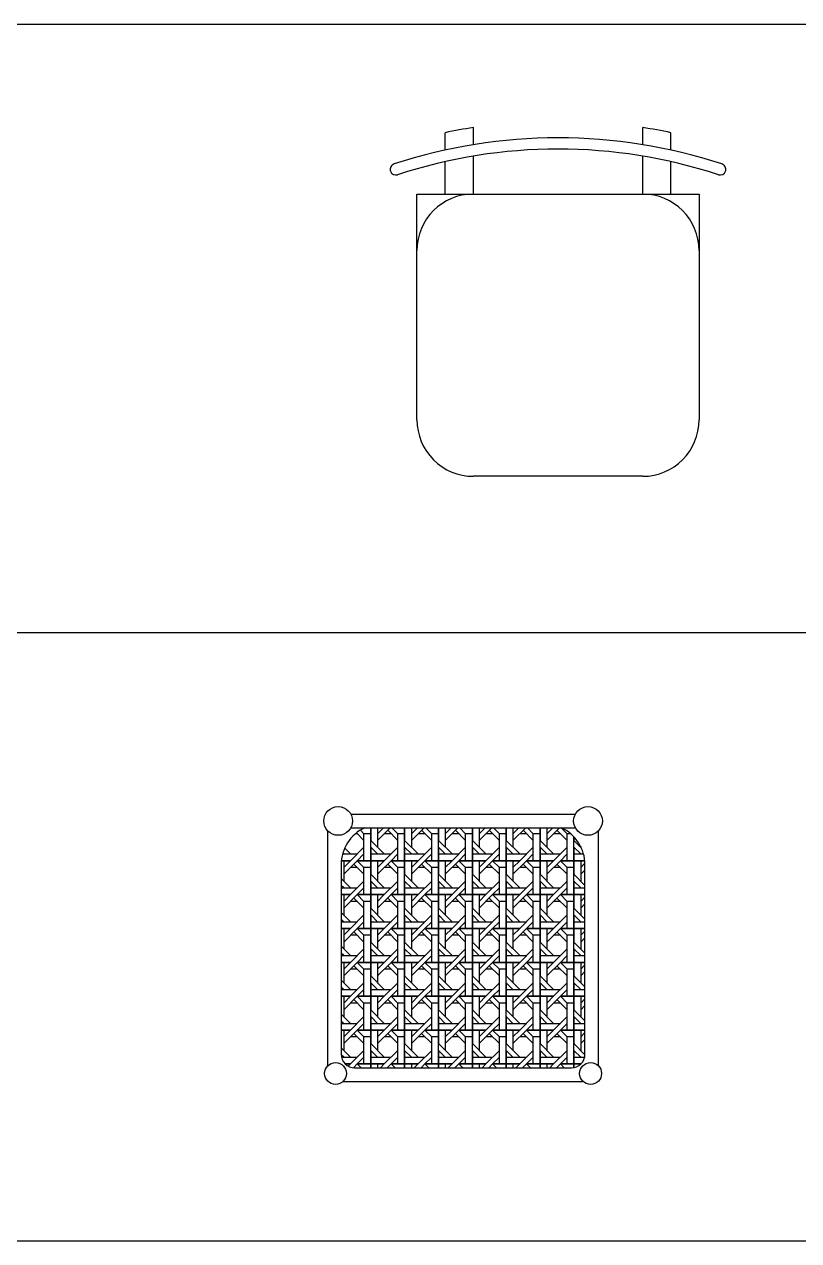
# Model space of a CAD drawing. Header units: millimetres. Extents: x 36213 to 52357, y 13387 to 22894.
# Drawn here: x 42370 to 43742, y 15935 to 18089 of the extents above; entities that cross this region are included whole.
import ezdxf

# ---------------------------------------------------------------- set-up
doc = ezdxf.new("R2010")
doc.units = ezdxf.units.MM
doc.layers.add('www.cad-blocks.net', color=7, linetype='Continuous')

# ---------------------------------------------------------------- blocks, each defined once
blk = doc.blocks.new('A$C3A257523')
for p, q in [((77.4, 593.5), (77.4, 593.5)), ((117.9, 546.8), (517.9, 546.8)), ((117.9, 46.8), (117.9, 546.8)), ((39.9, 496.8), (9.3, 496.8)), ((117.9, 496.8), (60.4, 496.8)), ((30.4, 446.8), (0, 446.8)), ((117.9, 446.8), (50.7, 446.8)), ((617.9, 446.8), (617.9, 146.8)), ((30.4, 146.8), (0, 146.8)), ((117.9, 146.8), (50.7, 146.8)), ((39.9, 96.8), (9.3, 96.8)), ((117.9, 96.8), (60.4, 96.8)), ((517.9, 46.8), (117.9, 46.8)), ((77.4, 0), (77.4, 0))]:
    blk.add_line(p, q)
for centre, radius, start, end in [((949.9, 296.8), 931.7, 161.8381, 198.1619), ((74.1, 584.1), 10, 71.2164, 161.8381), ((74.1, 584.1), 10, 341.8381, 71.2164), ((949.9, 296.8), 911.7, 161.8381, 198.1619), ((217.9, 446.8), 100, 90, 180), ((517.9, 446.8), 100, 0, 90), ((949.9, 296.8), 961.7, 167.9968, 171.0267), ((949.9, 296.8), 961.7, 188.9733, 192.0032), ((217.9, 146.8), 100, 180, 270), ((517.9, 146.8), 100, 270, 0), ((74.1, 9.5), 10, 198.1619, 288.7836), ((74.1, 9.5), 10, 288.7836, 18.1619)]:
    blk.add_arc(centre, radius, start, end)
blk = doc.blocks.new('*X63')
at = {"color": 0}
for p, q in [((130.84, 119.35), (130.59, 119.35)), ((130.73, 119.47), (131.84, 118.35)), ((131.31, 119.88), (131.84, 119.35)), ((131.84, 115.35), (131.84, 119.35)), ((132.84, 119.35), (131.84, 119.35)), ((132.84, 115.35), (132.84, 120.23)), ((132.84, 120.23), (132.84, 118.35)), ((133.84, 120.23), (133.84, 117.35)), ((133.84, 119.35), (134.72, 120.23)), ((133.84, 118.35), (135.72, 120.23)), ((135.84, 119.35), (134.84, 119.35)), ((135.34, 119.85), (136.84, 118.35)), ((135.97, 120.23), (136.84, 119.35)), ((136.84, 115.35), (136.84, 119.35)), ((137.84, 119.35), (136.84, 119.35)), ((137.84, 115.35), (137.84, 120.23)), ((137.84, 120.23), (137.84, 118.35)), ((138.84, 120.23), (138.84, 117.35)), ((138.84, 119.35), (139.72, 120.23)), ((138.84, 118.35), (140.72, 120.23)), ((140.84, 119.35), (139.84, 119.35)), ((140.34, 119.85), (141.84, 118.35)), ((140.97, 120.23), (141.84, 119.35)), ((141.84, 115.35), (141.84, 119.35)), ((142.84, 119.35), (141.84, 119.35)), ((142.84, 115.35), (142.84, 120.23)), ((142.84, 120.23), (142.84, 118.35)), ((143.84, 120.23), (143.84, 117.35)), ((143.84, 119.35), (144.72, 120.23)), ((143.84, 118.35), (145.72, 120.23)), ((145.84, 119.35), (144.84, 119.35)), ((145.34, 119.85), (146.84, 118.35)), ((145.97, 120.23), (146.84, 119.35)), ((146.84, 115.35), (146.84, 119.35)), ((147.84, 119.35), (146.84, 119.35)), ((147.84, 115.35), (147.84, 120.23)), ((147.84, 120.23), (147.84, 118.35)), ((148.84, 120.23), (148.84, 117.35)), ((148.84, 119.35), (149.72, 120.23)), ((148.84, 118.35), (150.72, 120.23)), ((150.84, 119.35), (149.84, 119.35)), ((150.34, 119.85), (151.84, 118.35)), ((150.97, 120.23), (151.84, 119.35)), ((151.84, 115.35), (151.84, 119.35)), ((152.84, 119.35), (151.84, 119.35)), ((152.84, 115.35), (152.84, 120.23)), ((152.84, 120.23), (152.84, 118.35)), ((153.84, 120.23), (153.84, 117.35)), ((153.84, 119.35), (154.72, 120.23)), ((153.84, 118.35), (155.72, 120.23)), ((155.84, 119.35), (154.84, 119.35)), ((155.34, 119.85), (156.84, 118.35)), ((155.97, 120.23), (156.84, 119.35)), ((156.84, 115.35), (156.84, 119.35)), ((157.84, 119.35), (156.84, 119.35)), ((157.84, 115.35), (157.84, 120.23)), ((157.84, 120.23), (157.84, 118.35)), ((158.84, 120.23), (158.84, 117.35)), ((158.84, 119.35), (159.72, 120.23)), ((158.84, 118.35), (160.72, 120.23)), ((160.84, 119.35), (159.84, 119.35)), ((160.34, 119.85), (161.84, 118.35)), ((160.97, 120.23), (161.84, 119.35)), ((161.84, 115.35), (161.84, 119.35)), ((162.35, 119.35), (161.84, 119.35)), ((162.84, 115.35), (162.84, 118.89)), ((162.84, 118.89), (162.84, 118.35)), ((129.84, 116.35), (128.99, 117.21)), ((131.84, 117.35), (129.84, 115.35)), ((134.84, 116.35), (132.84, 118.35)), ((132.84, 117.35), (132.84, 115.35)), ((133.84, 116.35), (132.84, 117.35)), ((136.84, 117.35), (134.84, 115.35)), ((139.84, 116.35), (137.84, 118.35)), ((137.84, 117.35), (137.84, 115.35)), ((138.84, 116.35), (137.84, 117.35)), ((141.84, 117.35), (139.84, 115.35)), ((144.84, 116.35), (142.84, 118.35)), ((142.84, 117.35), (142.84, 115.35)), ((143.84, 116.35), (142.84, 117.35)), ((146.84, 117.35), (144.84, 115.35)), ((149.84, 116.35), (147.84, 118.35)), ((147.84, 117.35), (147.84, 115.35)), ((148.84, 116.35), (147.84, 117.35)), ((151.84, 117.35), (149.84, 115.35)), ((154.84, 116.35), (152.84, 118.35)), ((152.84, 117.35), (152.84, 115.35)), ((153.84, 116.35), (152.84, 117.35)), ((156.84, 117.35), (154.84, 115.35)), ((159.84, 116.35), (157.84, 118.35)), ((157.84, 117.35), (157.84, 115.35)), ((158.84, 116.35), (157.84, 117.35)), ((161.84, 117.35), (159.84, 115.35)), ((163.93, 117.26), (162.84, 118.35)), ((162.84, 117.35), (162.84, 115.35)), ((163.84, 116.35), (162.84, 117.35)), ((163.84, 117.45), (163.84, 117.35)), ((128.5, 115.35), (129.84, 115.35)), ((129.84, 115.35), (128.5, 115.35)), ((128.68, 116.35), (130.84, 116.35)), ((128.84, 116.35), (128.72, 116.48)), ((128.84, 115.35), (128.84, 112.35)), ((128.84, 114.35), (129.84, 115.35)), ((128.84, 113.35), (130.84, 115.35)), ((131.84, 116.35), (130.84, 115.35)), ((130.84, 115.35), (132.84, 115.35)), ((132.84, 115.35), (130.84, 115.35)), ((130.84, 115.35), (131.84, 114.35)), ((132.84, 116.35), (135.84, 116.35)), ((132.84, 110.35), (132.84, 115.35)), ((132.84, 115.35), (132.84, 115.35)), ((132.84, 115.35), (134.84, 115.35)), ((132.84, 115.35), (132.84, 113.35)), ((134.84, 115.35), (132.84, 115.35)), ((133.84, 115.35), (133.84, 112.35)), ((133.84, 114.35), (134.84, 115.35)), ((133.84, 113.35), (135.84, 115.35)), ((136.84, 116.35), (135.84, 115.35)), ((135.84, 115.35), (137.84, 115.35)), ((137.84, 115.35), (135.84, 115.35)), ((135.84, 115.35), (136.84, 114.35)), ((137.84, 116.35), (140.84, 116.35)), ((137.84, 110.35), (137.84, 115.35)), ((137.84, 115.35), (137.84, 115.35)), ((137.84, 115.35), (139.84, 115.35)), ((137.84, 115.35), (137.84, 113.35)), ((139.84, 115.35), (137.84, 115.35)), ((138.84, 115.35), (138.84, 112.35)), ((138.84, 114.35), (139.84, 115.35)), ((138.84, 113.35), (140.84, 115.35)), ((141.84, 116.35), (140.84, 115.35)), ((140.84, 115.35), (142.84, 115.35)), ((142.84, 115.35), (140.84, 115.35)), ((140.84, 115.35), (141.84, 114.35)), ((142.84, 116.35), (145.84, 116.35)), ((142.84, 110.35), (142.84, 115.35)), ((142.84, 115.35), (142.84, 115.35)), ((142.84, 115.35), (144.84, 115.35)), ((142.84, 115.35), (142.84, 113.35)), ((144.84, 115.35), (142.84, 115.35)), ((143.84, 115.35), (143.84, 112.35)), ((143.84, 114.35), (144.84, 115.35)), ((143.84, 113.35), (145.84, 115.35)), ((146.84, 116.35), (145.84, 115.35)), ((145.84, 115.35), (147.84, 115.35)), ((147.84, 115.35), (145.84, 115.35)), ((145.84, 115.35), (146.84, 114.35)), ((147.84, 116.35), (150.84, 116.35)), ((147.84, 110.35), (147.84, 115.35)), ((147.84, 115.35), (147.84, 115.35)), ((147.84, 115.35), (149.84, 115.35)), ((147.84, 115.35), (147.84, 113.35)), ((149.84, 115.35), (147.84, 115.35)), ((148.84, 115.35), (148.84, 112.35)), ((148.84, 114.35), (149.84, 115.35)), ((148.84, 113.35), (150.84, 115.35)), ((151.84, 116.35), (150.84, 115.35)), ((150.84, 115.35), (152.84, 115.35)), ((152.84, 115.35), (150.84, 115.35)), ((150.84, 115.35), (151.84, 114.35)), ((152.84, 116.35), (155.84, 116.35)), ((152.84, 110.35), (152.84, 115.35)), ((152.84, 115.35), (152.84, 115.35)), ((152.84, 115.35), (154.84, 115.35)), ((152.84, 115.35), (152.84, 113.35)), ((154.84, 115.35), (152.84, 115.35)), ((153.84, 115.35), (153.84, 112.35)), ((153.84, 114.35), (154.84, 115.35)), ((153.84, 113.35), (155.84, 115.35)), ((156.84, 116.35), (155.84, 115.35)), ((155.84, 115.35), (157.84, 115.35)), ((157.84, 115.35), (155.84, 115.35)), ((155.84, 115.35), (156.84, 114.35)), ((157.84, 116.35), (160.84, 116.35)), ((157.84, 110.35), (157.84, 115.35)), ((157.84, 115.35), (157.84, 115.35)), ((157.84, 115.35), (159.84, 115.35)), ((157.84, 115.35), (157.84, 113.35)), ((159.84, 115.35), (157.84, 115.35)), ((158.84, 115.35), (158.84, 112.35)), ((158.84, 114.35), (159.84, 115.35)), ((158.84, 113.35), (160.84, 115.35)), ((161.84, 116.35), (160.84, 115.35)), ((160.84, 115.35), (162.84, 115.35)), ((162.84, 115.35), (160.84, 115.35)), ((160.84, 115.35), (161.84, 114.35)), ((162.84, 116.35), (164.26, 116.35)), ((162.84, 110.35), (162.84, 115.35)), ((162.84, 115.35), (162.84, 115.35)), ((162.84, 115.35), (164.44, 115.35)), ((162.84, 115.35), (162.84, 113.35)), ((164.44, 115.35), (162.84, 115.35)), ((163.84, 115.35), (163.84, 112.35)), ((163.84, 114.35), (164.47, 114.98)), ((130.84, 114.35), (129.84, 114.35)), ((130.34, 114.85), (131.84, 113.35)), ((131.84, 110.35), (131.84, 114.35)), ((132.84, 114.35), (131.84, 114.35)), ((134.84, 111.35), (132.84, 113.35)), ((135.84, 114.35), (134.84, 114.35)), ((135.34, 114.85), (136.84, 113.35)), ((136.84, 110.35), (136.84, 114.35)), ((137.84, 114.35), (136.84, 114.35)), ((139.84, 111.35), (137.84, 113.35)), ((140.84, 114.35), (139.84, 114.35)), ((140.34, 114.85), (141.84, 113.35)), ((141.84, 110.35), (141.84, 114.35)), ((142.84, 114.35), (141.84, 114.35)), ((144.84, 111.35), (142.84, 113.35)), ((145.84, 114.35), (144.84, 114.35)), ((145.34, 114.85), (146.84, 113.35)), ((146.84, 110.35), (146.84, 114.35)), ((147.84, 114.35), (146.84, 114.35)), ((149.84, 111.35), (147.84, 113.35)), ((150.84, 114.35), (149.84, 114.35)), ((150.34, 114.85), (151.84, 113.35)), ((151.84, 110.35), (151.84, 114.35)), ((152.84, 114.35), (151.84, 114.35)), ((154.84, 111.35), (152.84, 113.35)), ((155.84, 114.35), (154.84, 114.35)), ((155.34, 114.85), (156.84, 113.35)), ((156.84, 110.35), (156.84, 114.35)), ((157.84, 114.35), (156.84, 114.35)), ((159.84, 111.35), (157.84, 113.35)), ((160.84, 114.35), (159.84, 114.35)), ((160.34, 114.85), (161.84, 113.35)), ((161.84, 110.35), (161.84, 114.35)), ((162.84, 114.35), (161.84, 114.35)), ((164.47, 111.72), (162.84, 113.35)), ((163.84, 113.35), (164.47, 113.98)), ((129.84, 111.35), (128.47, 112.72)), ((128.84, 111.35), (128.47, 111.72)), ((128.47, 111.35), (130.84, 111.35)), ((131.84, 112.35), (129.84, 110.35)), ((131.84, 111.35), (130.84, 110.35)), ((132.84, 112.35), (132.84, 110.35)), ((133.84, 111.35), (132.84, 112.35)), ((132.84, 111.35), (135.84, 111.35)), ((136.84, 112.35), (134.84, 110.35)), ((136.84, 111.35), (135.84, 110.35)), ((137.84, 112.35), (137.84, 110.35)), ((138.84, 111.35), (137.84, 112.35)), ((137.84, 111.35), (140.84, 111.35)), ((141.84, 112.35), (139.84, 110.35)), ((141.84, 111.35), (140.84, 110.35)), ((142.84, 112.35), (142.84, 110.35)), ((143.84, 111.35), (142.84, 112.35)), ((142.84, 111.35), (145.84, 111.35)), ((146.84, 112.35), (144.84, 110.35)), ((146.84, 111.35), (145.84, 110.35)), ((147.84, 112.35), (147.84, 110.35)), ((148.84, 111.35), (147.84, 112.35)), ((147.84, 111.35), (150.84, 111.35)), ((151.84, 112.35), (149.84, 110.35)), ((151.84, 111.35), (150.84, 110.35)), ((152.84, 112.35), (152.84, 110.35)), ((153.84, 111.35), (152.84, 112.35)), ((152.84, 111.35), (155.84, 111.35)), ((156.84, 112.35), (154.84, 110.35)), ((156.84, 111.35), (155.84, 110.35)), ((157.84, 112.35), (157.84, 110.35)), ((158.84, 111.35), (157.84, 112.35)), ((157.84, 111.35), (160.84, 111.35)), ((161.84, 112.35), (159.84, 110.35)), ((161.84, 111.35), (160.84, 110.35)), ((162.84, 112.35), (162.84, 110.35)), ((163.84, 111.35), (162.84, 112.35)), ((162.84, 111.35), (164.47, 111.35)), ((128.47, 110.35), (129.84, 110.35)), ((129.84, 110.35), (128.47, 110.35)), ((128.84, 110.35), (128.84, 107.35)), ((128.84, 109.35), (129.84, 110.35)), ((128.84, 108.35), (130.84, 110.35)), ((130.34, 109.85), (131.84, 108.35)), ((130.84, 110.35), (132.84, 110.35)), ((132.84, 110.35), (130.84, 110.35)), ((130.84, 110.35), (131.84, 109.35)), ((132.84, 105.35), (132.84, 110.35)), ((132.84, 110.35), (132.84, 110.35)), ((132.84, 110.35), (134.84, 110.35)), ((132.84, 110.35), (132.84, 108.35)), ((134.84, 110.35), (132.84, 110.35)), ((133.84, 110.35), (133.84, 107.35)), ((133.84, 109.35), (134.84, 110.35)), ((133.84, 108.35), (135.84, 110.35)), ((135.34, 109.85), (136.84, 108.35)), ((135.84, 110.35), (137.84, 110.35)), ((137.84, 110.35), (135.84, 110.35)), ((135.84, 110.35), (136.84, 109.35)), ((137.84, 105.35), (137.84, 110.35)), ((137.84, 110.35), (137.84, 110.35)), ((137.84, 110.35), (139.84, 110.35)), ((137.84, 110.35), (137.84, 108.35)), ((139.84, 110.35), (137.84, 110.35)), ((138.84, 110.35), (138.84, 107.35)), ((138.84, 109.35), (139.84, 110.35)), ((138.84, 108.35), (140.84, 110.35)), ((140.34, 109.85), (141.84, 108.35)), ((140.84, 110.35), (142.84, 110.35)), ((142.84, 110.35), (140.84, 110.35)), ((140.84, 110.35), (141.84, 109.35)), ((142.84, 105.35), (142.84, 110.35)), ((142.84, 110.35), (142.84, 110.35)), ((142.84, 110.35), (144.84, 110.35)), ((142.84, 110.35), (142.84, 108.35)), ((144.84, 110.35), (142.84, 110.35)), ((143.84, 110.35), (143.84, 107.35)), ((143.84, 109.35), (144.84, 110.35)), ((143.84, 108.35), (145.84, 110.35)), ((145.34, 109.85), (146.84, 108.35)), ((145.84, 110.35), (147.84, 110.35)), ((147.84, 110.35), (145.84, 110.35)), ((145.84, 110.35), (146.84, 109.35)), ((147.84, 105.35), (147.84, 110.35)), ((147.84, 110.35), (147.84, 110.35)), ((147.84, 110.35), (149.84, 110.35)), ((147.84, 110.35), (147.84, 108.35)), ((149.84, 110.35), (147.84, 110.35)), ((148.84, 110.35), (148.84, 107.35)), ((148.84, 109.35), (149.84, 110.35)), ((148.84, 108.35), (150.84, 110.35)), ((150.34, 109.85), (151.84, 108.35)), ((150.84, 110.35), (152.84, 110.35)), ((152.84, 110.35), (150.84, 110.35)), ((150.84, 110.35), (151.84, 109.35)), ((152.84, 105.35), (152.84, 110.35)), ((152.84, 110.35), (152.84, 110.35)), ((152.84, 110.35), (154.84, 110.35)), ((152.84, 110.35), (152.84, 108.35)), ((154.84, 110.35), (152.84, 110.35)), ((153.84, 110.35), (153.84, 107.35)), ((153.84, 109.35), (154.84, 110.35)), ((153.84, 108.35), (155.84, 110.35)), ((155.34, 109.85), (156.84, 108.35)), ((155.84, 110.35), (157.84, 110.35)), ((157.84, 110.35), (155.84, 110.35)), ((155.84, 110.35), (156.84, 109.35)), ((157.84, 105.35), (157.84, 110.35)), ((157.84, 110.35), (157.84, 110.35)), ((157.84, 110.35), (159.84, 110.35)), ((157.84, 110.35), (157.84, 108.35)), ((159.84, 110.35), (157.84, 110.35)), ((158.84, 110.35), (158.84, 107.35)), ((158.84, 109.35), (159.84, 110.35)), ((158.84, 108.35), (160.84, 110.35)), ((160.34, 109.85), (161.84, 108.35)), ((160.84, 110.35), (162.84, 110.35)), ((162.84, 110.35), (160.84, 110.35)), ((160.84, 110.35), (161.84, 109.35)), ((162.84, 105.35), (162.84, 110.35)), ((162.84, 110.35), (162.84, 110.35)), ((162.84, 110.35), (164.47, 110.35)), ((162.84, 110.35), (162.84, 108.35)), ((164.47, 110.35), (162.84, 110.35)), ((163.84, 110.35), (163.84, 107.35)), ((163.84, 109.35), (164.47, 109.98)), ((130.84, 109.35), (129.84, 109.35)), ((131.84, 105.35), (131.84, 109.35)), ((132.84, 109.35), (131.84, 109.35)), ((134.84, 106.35), (132.84, 108.35)), ((135.84, 109.35), (134.84, 109.35)), ((136.84, 105.35), (136.84, 109.35)), ((137.84, 109.35), (136.84, 109.35)), ((139.84, 106.35), (137.84, 108.35)), ((140.84, 109.35), (139.84, 109.35)), ((141.84, 105.35), (141.84, 109.35)), ((142.84, 109.35), (141.84, 109.35)), ((144.84, 106.35), (142.84, 108.35)), ((145.84, 109.35), (144.84, 109.35)), ((146.84, 105.35), (146.84, 109.35)), ((147.84, 109.35), (146.84, 109.35)), ((149.84, 106.35), (147.84, 108.35)), ((150.84, 109.35), (149.84, 109.35)), ((151.84, 105.35), (151.84, 109.35)), ((152.84, 109.35), (151.84, 109.35)), ((154.84, 106.35), (152.84, 108.35)), ((155.84, 109.35), (154.84, 109.35)), ((156.84, 105.35), (156.84, 109.35)), ((157.84, 109.35), (156.84, 109.35)), ((159.84, 106.35), (157.84, 108.35)), ((160.84, 109.35), (159.84, 109.35)), ((161.84, 105.35), (161.84, 109.35)), ((162.84, 109.35), (161.84, 109.35)), ((164.47, 106.72), (162.84, 108.35)), ((163.84, 108.35), (164.47, 108.98)), ((129.84, 106.35), (128.47, 107.72)), ((128.84, 106.35), (128.47, 106.72)), ((128.47, 106.35), (130.84, 106.35)), ((131.84, 107.35), (129.84, 105.35)), ((131.84, 106.35), (130.84, 105.35)), ((132.84, 107.35), (132.84, 105.35)), ((133.84, 106.35), (132.84, 107.35)), ((132.84, 106.35), (135.84, 106.35)), ((136.84, 107.35), (134.84, 105.35)), ((136.84, 106.35), (135.84, 105.35)), ((137.84, 107.35), (137.84, 105.35)), ((138.84, 106.35), (137.84, 107.35)), ((137.84, 106.35), (140.84, 106.35)), ((141.84, 107.35), (139.84, 105.35)), ((141.84, 106.35), (140.84, 105.35)), ((142.84, 107.35), (142.84, 105.35)), ((143.84, 106.35), (142.84, 107.35)), ((142.84, 106.35), (145.84, 106.35)), ((146.84, 107.35), (144.84, 105.35)), ((146.84, 106.35), (145.84, 105.35)), ((147.84, 107.35), (147.84, 105.35)), ((148.84, 106.35), (147.84, 107.35)), ((147.84, 106.35), (150.84, 106.35)), ((151.84, 107.35), (149.84, 105.35)), ((151.84, 106.35), (150.84, 105.35)), ((152.84, 107.35), (152.84, 105.35)), ((153.84, 106.35), (152.84, 107.35)), ((152.84, 106.35), (155.84, 106.35)), ((156.84, 107.35), (154.84, 105.35)), ((156.84, 106.35), (155.84, 105.35)), ((157.84, 107.35), (157.84, 105.35)), ((158.84, 106.35), (157.84, 107.35)), ((157.84, 106.35), (160.84, 106.35)), ((161.84, 107.35), (159.84, 105.35)), ((161.84, 106.35), (160.84, 105.35)), ((162.84, 107.35), (162.84, 105.35)), ((163.84, 106.35), (162.84, 107.35)), ((162.84, 106.35), (164.47, 106.35)), ((128.47, 105.35), (129.84, 105.35)), ((129.84, 105.35), (128.47, 105.35)), ((128.84, 105.35), (128.84, 102.35)), ((128.84, 104.35), (129.84, 105.35)), ((128.84, 103.35), (130.84, 105.35)), ((130.84, 104.35), (129.84, 104.35)), ((130.34, 104.85), (131.84, 103.35)), ((130.84, 105.35), (132.84, 105.35)), ((132.84, 105.35), (130.84, 105.35)), ((130.84, 105.35), (131.84, 104.35)), ((131.84, 100.35), (131.84, 104.35)), ((132.84, 104.35), (131.84, 104.35)), ((132.84, 100.35), (132.84, 105.35)), ((132.84, 105.35), (132.84, 105.35)), ((132.84, 105.35), (134.84, 105.35)), ((132.84, 105.35), (132.84, 103.35)), ((134.84, 105.35), (132.84, 105.35)), ((133.84, 105.35), (133.84, 102.35)), ((133.84, 104.35), (134.84, 105.35)), ((133.84, 103.35), (135.84, 105.35)), ((135.84, 104.35), (134.84, 104.35)), ((135.34, 104.85), (136.84, 103.35)), ((135.84, 105.35), (137.84, 105.35)), ((137.84, 105.35), (135.84, 105.35)), ((135.84, 105.35), (136.84, 104.35)), ((136.84, 100.35), (136.84, 104.35)), ((137.84, 104.35), (136.84, 104.35)), ((137.84, 100.35), (137.84, 105.35)), ((137.84, 105.35), (137.84, 105.35)), ((137.84, 105.35), (139.84, 105.35)), ((137.84, 105.35), (137.84, 103.35)), ((139.84, 105.35), (137.84, 105.35)), ((138.84, 105.35), (138.84, 102.35)), ((138.84, 104.35), (139.84, 105.35)), ((138.84, 103.35), (140.84, 105.35)), ((140.84, 104.35), (139.84, 104.35)), ((140.34, 104.85), (141.84, 103.35)), ((140.84, 105.35), (142.84, 105.35)), ((142.84, 105.35), (140.84, 105.35)), ((140.84, 105.35), (141.84, 104.35)), ((141.84, 100.35), (141.84, 104.35)), ((142.84, 104.35), (141.84, 104.35)), ((142.84, 100.35), (142.84, 105.35)), ((142.84, 105.35), (142.84, 105.35)), ((142.84, 105.35), (144.84, 105.35)), ((142.84, 105.35), (142.84, 103.35)), ((144.84, 105.35), (142.84, 105.35)), ((143.84, 105.35), (143.84, 102.35)), ((143.84, 104.35), (144.84, 105.35)), ((143.84, 103.35), (145.84, 105.35)), ((145.84, 104.35), (144.84, 104.35)), ((145.34, 104.85), (146.84, 103.35)), ((145.84, 105.35), (147.84, 105.35)), ((147.84, 105.35), (145.84, 105.35)), ((145.84, 105.35), (146.84, 104.35)), ((146.84, 100.35), (146.84, 104.35)), ((147.84, 104.35), (146.84, 104.35)), ((147.84, 100.35), (147.84, 105.35)), ((147.84, 105.35), (147.84, 105.35)), ((147.84, 105.35), (149.84, 105.35)), ((147.84, 105.35), (147.84, 103.35)), ((149.84, 105.35), (147.84, 105.35)), ((148.84, 105.35), (148.84, 102.35)), ((148.84, 104.35), (149.84, 105.35)), ((148.84, 103.35), (150.84, 105.35)), ((150.84, 104.35), (149.84, 104.35)), ((150.34, 104.85), (151.84, 103.35)), ((150.84, 105.35), (152.84, 105.35)), ((152.84, 105.35), (150.84, 105.35)), ((150.84, 105.35), (151.84, 104.35)), ((151.84, 100.35), (151.84, 104.35)), ((152.84, 104.35), (151.84, 104.35)), ((152.84, 100.35), (152.84, 105.35)), ((152.84, 105.35), (152.84, 105.35)), ((152.84, 105.35), (154.84, 105.35)), ((152.84, 105.35), (152.84, 103.35)), ((154.84, 105.35), (152.84, 105.35)), ((153.84, 105.35), (153.84, 102.35)), ((153.84, 104.35), (154.84, 105.35)), ((153.84, 103.35), (155.84, 105.35)), ((155.84, 104.35), (154.84, 104.35)), ((155.34, 104.85), (156.84, 103.35)), ((155.84, 105.35), (157.84, 105.35)), ((157.84, 105.35), (155.84, 105.35)), ((155.84, 105.35), (156.84, 104.35)), ((156.84, 100.35), (156.84, 104.35)), ((157.84, 104.35), (156.84, 104.35)), ((157.84, 100.35), (157.84, 105.35)), ((157.84, 105.35), (157.84, 105.35)), ((157.84, 105.35), (159.84, 105.35)), ((157.84, 105.35), (157.84, 103.35)), ((159.84, 105.35), (157.84, 105.35)), ((158.84, 105.35), (158.84, 102.35)), ((158.84, 104.35), (159.84, 105.35)), ((158.84, 103.35), (160.84, 105.35)), ((160.84, 104.35), (159.84, 104.35)), ((160.34, 104.85), (161.84, 103.35)), ((160.84, 105.35), (162.84, 105.35)), ((162.84, 105.35), (160.84, 105.35)), ((160.84, 105.35), (161.84, 104.35)), ((161.84, 100.35), (161.84, 104.35)), ((162.84, 104.35), (161.84, 104.35)), ((162.84, 100.35), (162.84, 105.35)), ((162.84, 105.35), (162.84, 105.35)), ((162.84, 105.35), (164.47, 105.35)), ((162.84, 105.35), (162.84, 103.35)), ((164.47, 105.35), (162.84, 105.35)), ((163.84, 105.35), (163.84, 102.35)), ((163.84, 104.35), (164.47, 104.98)), ((129.84, 101.35), (128.47, 102.72)), ((131.84, 102.35), (129.84, 100.35)), ((134.84, 101.35), (132.84, 103.35)), ((136.84, 102.35), (134.84, 100.35)), ((139.84, 101.35), (137.84, 103.35)), ((141.84, 102.35), (139.84, 100.35)), ((144.84, 101.35), (142.84, 103.35)), ((146.84, 102.35), (144.84, 100.35)), ((149.84, 101.35), (147.84, 103.35)), ((151.84, 102.35), (149.84, 100.35)), ((154.84, 101.35), (152.84, 103.35)), ((156.84, 102.35), (154.84, 100.35)), ((159.84, 101.35), (157.84, 103.35)), ((161.84, 102.35), (159.84, 100.35)), ((164.47, 101.72), (162.84, 103.35)), ((163.84, 103.35), (164.47, 103.98)), ((128.84, 101.35), (128.47, 101.72)), ((128.47, 101.35), (130.84, 101.35)), ((131.84, 101.35), (130.84, 100.35)), ((132.84, 102.35), (132.84, 100.35)), ((133.84, 101.35), (132.84, 102.35)), ((132.84, 101.35), (135.84, 101.35)), ((136.84, 101.35), (135.84, 100.35)), ((137.84, 102.35), (137.84, 100.35)), ((138.84, 101.35), (137.84, 102.35)), ((137.84, 101.35), (140.84, 101.35)), ((141.84, 101.35), (140.84, 100.35)), ((142.84, 102.35), (142.84, 100.35)), ((143.84, 101.35), (142.84, 102.35)), ((142.84, 101.35), (145.84, 101.35)), ((146.84, 101.35), (145.84, 100.35)), ((147.84, 102.35), (147.84, 100.35)), ((148.84, 101.35), (147.84, 102.35)), ((147.84, 101.35), (150.84, 101.35)), ((151.84, 101.35), (150.84, 100.35)), ((152.84, 102.35), (152.84, 100.35)), ((153.84, 101.35), (152.84, 102.35)), ((152.84, 101.35), (155.84, 101.35)), ((156.84, 101.35), (155.84, 100.35)), ((157.84, 102.35), (157.84, 100.35)), ((158.84, 101.35), (157.84, 102.35)), ((157.84, 101.35), (160.84, 101.35)), ((161.84, 101.35), (160.84, 100.35)), ((162.84, 102.35), (162.84, 100.35)), ((163.84, 101.35), (162.84, 102.35)), ((162.84, 101.35), (164.47, 101.35)), ((128.47, 100.35), (129.84, 100.35)), ((129.84, 100.35), (128.47, 100.35)), ((128.84, 100.35), (128.84, 97.35)), ((128.84, 99.35), (129.84, 100.35)), ((128.84, 98.35), (130.84, 100.35)), ((130.84, 99.35), (129.84, 99.35)), ((130.34, 99.85), (131.84, 98.35)), ((130.84, 100.35), (132.84, 100.35)), ((132.84, 100.35), (130.84, 100.35)), ((130.84, 100.35), (131.84, 99.35)), ((131.84, 95.35), (131.84, 99.35)), ((132.84, 99.35), (131.84, 99.35)), ((132.84, 95.35), (132.84, 100.35)), ((132.84, 100.35), (132.84, 100.35)), ((132.84, 100.35), (134.84, 100.35)), ((132.84, 100.35), (132.84, 98.35)), ((134.84, 100.35), (132.84, 100.35)), ((133.84, 100.35), (133.84, 97.35)), ((133.84, 99.35), (134.84, 100.35)), ((133.84, 98.35), (135.84, 100.35)), ((135.84, 99.35), (134.84, 99.35)), ((135.34, 99.85), (136.84, 98.35)), ((135.84, 100.35), (137.84, 100.35)), ((137.84, 100.35), (135.84, 100.35)), ((135.84, 100.35), (136.84, 99.35)), ((136.84, 95.35), (136.84, 99.35)), ((137.84, 99.35), (136.84, 99.35)), ((137.84, 95.35), (137.84, 100.35)), ((137.84, 100.35), (137.84, 100.35)), ((137.84, 100.35), (139.84, 100.35)), ((137.84, 100.35), (137.84, 98.35)), ((139.84, 100.35), (137.84, 100.35)), ((138.84, 100.35), (138.84, 97.35)), ((138.84, 99.35), (139.84, 100.35)), ((138.84, 98.35), (140.84, 100.35)), ((140.84, 99.35), (139.84, 99.35)), ((140.34, 99.85), (141.84, 98.35)), ((140.84, 100.35), (142.84, 100.35)), ((142.84, 100.35), (140.84, 100.35)), ((140.84, 100.35), (141.84, 99.35)), ((141.84, 95.35), (141.84, 99.35)), ((142.84, 99.35), (141.84, 99.35)), ((142.84, 95.35), (142.84, 100.35)), ((142.84, 100.35), (142.84, 100.35)), ((142.84, 100.35), (144.84, 100.35)), ((142.84, 100.35), (142.84, 98.35)), ((144.84, 100.35), (142.84, 100.35)), ((143.84, 100.35), (143.84, 97.35)), ((143.84, 99.35), (144.84, 100.35)), ((143.84, 98.35), (145.84, 100.35)), ((145.84, 99.35), (144.84, 99.35)), ((145.34, 99.85), (146.84, 98.35)), ((145.84, 100.35), (147.84, 100.35)), ((147.84, 100.35), (145.84, 100.35)), ((145.84, 100.35), (146.84, 99.35)), ((146.84, 95.35), (146.84, 99.35)), ((147.84, 99.35), (146.84, 99.35)), ((147.84, 95.35), (147.84, 100.35)), ((147.84, 100.35), (147.84, 100.35)), ((147.84, 100.35), (149.84, 100.35)), ((147.84, 100.35), (147.84, 98.35)), ((149.84, 100.35), (147.84, 100.35)), ((148.84, 100.35), (148.84, 97.35)), ((148.84, 99.35), (149.84, 100.35)), ((148.84, 98.35), (150.84, 100.35)), ((150.84, 99.35), (149.84, 99.35)), ((150.34, 99.85), (151.84, 98.35)), ((150.84, 100.35), (152.84, 100.35)), ((152.84, 100.35), (150.84, 100.35)), ((150.84, 100.35), (151.84, 99.35)), ((151.84, 95.35), (151.84, 99.35)), ((152.84, 99.35), (151.84, 99.35)), ((152.84, 95.35), (152.84, 100.35)), ((152.84, 100.35), (152.84, 100.35)), ((152.84, 100.35), (154.84, 100.35)), ((152.84, 100.35), (152.84, 98.35)), ((154.84, 100.35), (152.84, 100.35)), ((153.84, 100.35), (153.84, 97.35)), ((153.84, 99.35), (154.84, 100.35)), ((153.84, 98.35), (155.84, 100.35)), ((155.84, 99.35), (154.84, 99.35)), ((155.34, 99.85), (156.84, 98.35)), ((155.84, 100.35), (157.84, 100.35)), ((157.84, 100.35), (155.84, 100.35)), ((155.84, 100.35), (156.84, 99.35)), ((156.84, 95.35), (156.84, 99.35)), ((157.84, 99.35), (156.84, 99.35)), ((157.84, 95.35), (157.84, 100.35)), ((157.84, 100.35), (157.84, 100.35)), ((157.84, 100.35), (159.84, 100.35)), ((157.84, 100.35), (157.84, 98.35)), ((159.84, 100.35), (157.84, 100.35)), ((158.84, 100.35), (158.84, 97.35)), ((158.84, 99.35), (159.84, 100.35)), ((158.84, 98.35), (160.84, 100.35)), ((160.84, 99.35), (159.84, 99.35)), ((160.34, 99.85), (161.84, 98.35)), ((160.84, 100.35), (162.84, 100.35)), ((162.84, 100.35), (160.84, 100.35)), ((160.84, 100.35), (161.84, 99.35)), ((161.84, 95.35), (161.84, 99.35)), ((162.84, 99.35), (161.84, 99.35)), ((162.84, 95.35), (162.84, 100.35)), ((162.84, 100.35), (162.84, 100.35)), ((162.84, 100.35), (164.47, 100.35)), ((162.84, 100.35), (162.84, 98.35)), ((164.47, 100.35), (162.84, 100.35)), ((163.84, 100.35), (163.84, 97.35)), ((163.84, 99.35), (164.47, 99.98)), ((163.84, 98.35), (164.47, 98.98)), ((129.84, 96.35), (128.47, 97.72)), ((131.84, 97.35), (129.84, 95.35)), ((134.84, 96.35), (132.84, 98.35)), ((132.84, 97.35), (132.84, 95.35)), ((133.84, 96.35), (132.84, 97.35)), ((136.84, 97.35), (134.84, 95.35)), ((139.84, 96.35), (137.84, 98.35)), ((137.84, 97.35), (137.84, 95.35)), ((138.84, 96.35), (137.84, 97.35)), ((141.84, 97.35), (139.84, 95.35)), ((144.84, 96.35), (142.84, 98.35)), ((142.84, 97.35), (142.84, 95.35)), ((143.84, 96.35), (142.84, 97.35)), ((146.84, 97.35), (144.84, 95.35)), ((149.84, 96.35), (147.84, 98.35)), ((147.84, 97.35), (147.84, 95.35)), ((148.84, 96.35), (147.84, 97.35)), ((151.84, 97.35), (149.84, 95.35)), ((154.84, 96.35), (152.84, 98.35)), ((152.84, 97.35), (152.84, 95.35)), ((153.84, 96.35), (152.84, 97.35)), ((156.84, 97.35), (154.84, 95.35)), ((159.84, 96.35), (157.84, 98.35)), ((157.84, 97.35), (157.84, 95.35)), ((158.84, 96.35), (157.84, 97.35)), ((161.84, 97.35), (159.84, 95.35)), ((164.47, 96.72), (162.84, 98.35)), ((162.84, 97.35), (162.84, 95.35)), ((163.84, 96.35), (162.84, 97.35)), ((128.84, 96.35), (128.47, 96.72)), ((128.47, 96.35), (130.84, 96.35)), ((128.47, 95.35), (129.84, 95.35)), ((129.84, 95.35), (128.47, 95.35)), ((128.84, 95.35), (128.84, 92.35)), ((128.84, 94.35), (129.84, 95.35)), ((128.84, 93.35), (130.84, 95.35)), ((131.84, 96.35), (130.84, 95.35)), ((130.84, 95.35), (132.84, 95.35)), ((132.84, 95.35), (130.84, 95.35)), ((130.84, 95.35), (131.84, 94.35)), ((132.84, 96.35), (135.84, 96.35)), ((132.84, 90.35), (132.84, 95.35)), ((132.84, 95.35), (132.84, 95.35)), ((132.84, 95.35), (134.84, 95.35)), ((132.84, 95.35), (132.84, 93.35)), ((134.84, 95.35), (132.84, 95.35)), ((133.84, 95.35), (133.84, 92.35)), ((133.84, 94.35), (134.84, 95.35)), ((133.84, 93.35), (135.84, 95.35)), ((136.84, 96.35), (135.84, 95.35)), ((135.84, 95.35), (137.84, 95.35)), ((137.84, 95.35), (135.84, 95.35)), ((135.84, 95.35), (136.84, 94.35)), ((137.84, 96.35), (140.84, 96.35)), ((137.84, 90.35), (137.84, 95.35)), ((137.84, 95.35), (137.84, 95.35)), ((137.84, 95.35), (139.84, 95.35)), ((137.84, 95.35), (137.84, 93.35)), ((139.84, 95.35), (137.84, 95.35)), ((138.84, 95.35), (138.84, 92.35)), ((138.84, 94.35), (139.84, 95.35)), ((138.84, 93.35), (140.84, 95.35)), ((141.84, 96.35), (140.84, 95.35)), ((140.84, 95.35), (142.84, 95.35)), ((142.84, 95.35), (140.84, 95.35)), ((140.84, 95.35), (141.84, 94.35)), ((142.84, 96.35), (145.84, 96.35)), ((142.84, 90.35), (142.84, 95.35)), ((142.84, 95.35), (142.84, 95.35)), ((142.84, 95.35), (144.84, 95.35)), ((142.84, 95.35), (142.84, 93.35)), ((144.84, 95.35), (142.84, 95.35)), ((143.84, 95.35), (143.84, 92.35)), ((143.84, 94.35), (144.84, 95.35)), ((143.84, 93.35), (145.84, 95.35)), ((146.84, 96.35), (145.84, 95.35)), ((145.84, 95.35), (147.84, 95.35)), ((147.84, 95.35), (145.84, 95.35)), ((145.84, 95.35), (146.84, 94.35)), ((147.84, 96.35), (150.84, 96.35)), ((147.84, 90.35), (147.84, 95.35)), ((147.84, 95.35), (147.84, 95.35)), ((147.84, 95.35), (149.84, 95.35)), ((147.84, 95.35), (147.84, 93.35)), ((149.84, 95.35), (147.84, 95.35)), ((148.84, 95.35), (148.84, 92.35)), ((148.84, 94.35), (149.84, 95.35)), ((148.84, 93.35), (150.84, 95.35)), ((151.84, 96.35), (150.84, 95.35)), ((150.84, 95.35), (152.84, 95.35)), ((152.84, 95.35), (150.84, 95.35)), ((150.84, 95.35), (151.84, 94.35)), ((152.84, 96.35), (155.84, 96.35)), ((152.84, 90.35), (152.84, 95.35)), ((152.84, 95.35), (152.84, 95.35)), ((152.84, 95.35), (154.84, 95.35)), ((152.84, 95.35), (152.84, 93.35)), ((154.84, 95.35), (152.84, 95.35)), ((153.84, 95.35), (153.84, 92.35)), ((153.84, 94.35), (154.84, 95.35)), ((153.84, 93.35), (155.84, 95.35)), ((156.84, 96.35), (155.84, 95.35)), ((155.84, 95.35), (157.84, 95.35)), ((157.84, 95.35), (155.84, 95.35)), ((155.84, 95.35), (156.84, 94.35)), ((157.84, 96.35), (160.84, 96.35)), ((157.84, 90.35), (157.84, 95.35)), ((157.84, 95.35), (157.84, 95.35)), ((157.84, 95.35), (159.84, 95.35)), ((157.84, 95.35), (157.84, 93.35)), ((159.84, 95.35), (157.84, 95.35)), ((158.84, 95.35), (158.84, 92.35)), ((158.84, 94.35), (159.84, 95.35)), ((158.84, 93.35), (160.84, 95.35)), ((161.84, 96.35), (160.84, 95.35)), ((160.84, 95.35), (162.84, 95.35)), ((162.84, 95.35), (160.84, 95.35)), ((160.84, 95.35), (161.84, 94.35)), ((162.84, 96.35), (164.47, 96.35)), ((162.84, 90.35), (162.84, 95.35)), ((162.84, 95.35), (162.84, 95.35)), ((162.84, 95.35), (164.47, 95.35)), ((162.84, 95.35), (162.84, 93.35)), ((164.47, 95.35), (162.84, 95.35)), ((163.84, 95.35), (163.84, 92.35)), ((130.84, 94.35), (129.84, 94.35)), ((130.34, 94.85), (131.84, 93.35)), ((131.84, 90.35), (131.84, 94.35)), ((132.84, 94.35), (131.84, 94.35)), ((135.84, 94.35), (134.84, 94.35)), ((135.34, 94.85), (136.84, 93.35)), ((136.84, 90.35), (136.84, 94.35)), ((137.84, 94.35), (136.84, 94.35)), ((140.84, 94.35), (139.84, 94.35)), ((140.34, 94.85), (141.84, 93.35)), ((141.84, 90.35), (141.84, 94.35)), ((142.84, 94.35), (141.84, 94.35)), ((145.84, 94.35), (144.84, 94.35)), ((145.34, 94.85), (146.84, 93.35)), ((146.84, 90.35), (146.84, 94.35)), ((147.84, 94.35), (146.84, 94.35)), ((150.84, 94.35), (149.84, 94.35)), ((150.34, 94.85), (151.84, 93.35)), ((151.84, 90.35), (151.84, 94.35)), ((152.84, 94.35), (151.84, 94.35)), ((155.84, 94.35), (154.84, 94.35)), ((155.34, 94.85), (156.84, 93.35)), ((156.84, 90.35), (156.84, 94.35)), ((157.84, 94.35), (156.84, 94.35)), ((160.84, 94.35), (159.84, 94.35)), ((160.34, 94.85), (161.84, 93.35)), ((161.84, 90.35), (161.84, 94.35)), ((162.84, 94.35), (161.84, 94.35)), ((163.84, 94.35), (164.47, 94.98)), ((163.84, 93.35), (164.47, 93.98)), ((129.84, 91.35), (128.47, 92.72)), ((128.84, 91.35), (128.47, 91.72)), ((131.84, 92.35), (129.84, 90.35)), ((134.84, 91.35), (132.84, 93.35)), ((132.84, 92.35), (132.84, 90.35)), ((133.84, 91.35), (132.84, 92.35)), ((136.84, 92.35), (134.84, 90.35)), ((139.84, 91.35), (137.84, 93.35)), ((137.84, 92.35), (137.84, 90.35)), ((138.84, 91.35), (137.84, 92.35)), ((141.84, 92.35), (139.84, 90.35)), ((144.84, 91.35), (142.84, 93.35)), ((142.84, 92.35), (142.84, 90.35)), ((143.84, 91.35), (142.84, 92.35)), ((146.84, 92.35), (144.84, 90.35)), ((149.84, 91.35), (147.84, 93.35)), ((147.84, 92.35), (147.84, 90.35)), ((148.84, 91.35), (147.84, 92.35)), ((151.84, 92.35), (149.84, 90.35)), ((154.84, 91.35), (152.84, 93.35)), ((152.84, 92.35), (152.84, 90.35)), ((153.84, 91.35), (152.84, 92.35)), ((156.84, 92.35), (154.84, 90.35)), ((159.84, 91.35), (157.84, 93.35)), ((157.84, 92.35), (157.84, 90.35)), ((158.84, 91.35), (157.84, 92.35)), ((161.84, 92.35), (159.84, 90.35)), ((164.47, 91.72), (162.84, 93.35)), ((162.84, 92.35), (162.84, 90.35)), ((163.84, 91.35), (162.84, 92.35)), ((128.47, 91.35), (130.84, 91.35)), ((128.47, 90.35), (129.84, 90.35)), ((129.84, 90.35), (128.47, 90.35)), ((128.84, 90.35), (128.84, 87.35)), ((128.84, 89.35), (129.84, 90.35)), ((128.84, 88.35), (130.84, 90.35)), ((130.34, 89.85), (131.84, 88.35)), ((131.84, 91.35), (130.84, 90.35)), ((130.84, 90.35), (132.84, 90.35)), ((132.84, 90.35), (130.84, 90.35)), ((130.84, 90.35), (131.84, 89.35)), ((132.84, 91.35), (135.84, 91.35)), ((132.84, 85.35), (132.84, 90.35)), ((132.84, 90.35), (132.84, 90.35)), ((132.84, 90.35), (134.84, 90.35)), ((132.84, 90.35), (132.84, 88.35)), ((134.84, 90.35), (132.84, 90.35)), ((133.84, 90.35), (133.84, 87.35)), ((133.84, 89.35), (134.84, 90.35)), ((133.84, 88.35), (135.84, 90.35)), ((135.34, 89.85), (136.84, 88.35)), ((136.84, 91.35), (135.84, 90.35)), ((135.84, 90.35), (137.84, 90.35)), ((137.84, 90.35), (135.84, 90.35)), ((135.84, 90.35), (136.84, 89.35)), ((137.84, 91.35), (140.84, 91.35)), ((137.84, 85.35), (137.84, 90.35)), ((137.84, 90.35), (137.84, 90.35)), ((137.84, 90.35), (139.84, 90.35)), ((137.84, 90.35), (137.84, 88.35)), ((139.84, 90.35), (137.84, 90.35)), ((138.84, 90.35), (138.84, 87.35)), ((138.84, 89.35), (139.84, 90.35)), ((138.84, 88.35), (140.84, 90.35)), ((140.34, 89.85), (141.84, 88.35)), ((141.84, 91.35), (140.84, 90.35)), ((140.84, 90.35), (142.84, 90.35)), ((142.84, 90.35), (140.84, 90.35)), ((140.84, 90.35), (141.84, 89.35)), ((142.84, 91.35), (145.84, 91.35)), ((142.84, 85.35), (142.84, 90.35)), ((142.84, 90.35), (142.84, 90.35)), ((142.84, 90.35), (144.84, 90.35)), ((142.84, 90.35), (142.84, 88.35)), ((144.84, 90.35), (142.84, 90.35)), ((143.84, 90.35), (143.84, 87.35)), ((143.84, 89.35), (144.84, 90.35)), ((143.84, 88.35), (145.84, 90.35)), ((145.34, 89.85), (146.84, 88.35)), ((146.84, 91.35), (145.84, 90.35)), ((145.84, 90.35), (147.84, 90.35)), ((147.84, 90.35), (145.84, 90.35)), ((145.84, 90.35), (146.84, 89.35)), ((147.84, 91.35), (150.84, 91.35)), ((147.84, 85.35), (147.84, 90.35)), ((147.84, 90.35), (147.84, 90.35)), ((147.84, 90.35), (149.84, 90.35)), ((147.84, 90.35), (147.84, 88.35)), ((149.84, 90.35), (147.84, 90.35)), ((148.84, 90.35), (148.84, 87.35)), ((148.84, 89.35), (149.84, 90.35)), ((148.84, 88.35), (150.84, 90.35)), ((150.34, 89.85), (151.84, 88.35)), ((151.84, 91.35), (150.84, 90.35)), ((150.84, 90.35), (152.84, 90.35)), ((152.84, 90.35), (150.84, 90.35)), ((150.84, 90.35), (151.84, 89.35)), ((152.84, 91.35), (155.84, 91.35)), ((152.84, 85.35), (152.84, 90.35)), ((152.84, 90.35), (152.84, 90.35)), ((152.84, 90.35), (154.84, 90.35)), ((152.84, 90.35), (152.84, 88.35)), ((154.84, 90.35), (152.84, 90.35)), ((153.84, 90.35), (153.84, 87.35)), ((153.84, 89.35), (154.84, 90.35)), ((153.84, 88.35), (155.84, 90.35)), ((155.34, 89.85), (156.84, 88.35)), ((156.84, 91.35), (155.84, 90.35)), ((155.84, 90.35), (157.84, 90.35)), ((157.84, 90.35), (155.84, 90.35)), ((155.84, 90.35), (156.84, 89.35)), ((157.84, 91.35), (160.84, 91.35)), ((157.84, 85.35), (157.84, 90.35)), ((157.84, 90.35), (157.84, 90.35)), ((157.84, 90.35), (159.84, 90.35)), ((157.84, 90.35), (157.84, 88.35)), ((159.84, 90.35), (157.84, 90.35)), ((158.84, 90.35), (158.84, 87.35)), ((158.84, 89.35), (159.84, 90.35)), ((158.84, 88.35), (160.84, 90.35)), ((160.34, 89.85), (161.84, 88.35)), ((161.84, 91.35), (160.84, 90.35)), ((160.84, 90.35), (162.84, 90.35)), ((162.84, 90.35), (160.84, 90.35)), ((160.84, 90.35), (161.84, 89.35)), ((162.84, 91.35), (164.47, 91.35)), ((162.84, 85.35), (162.84, 90.35)), ((162.84, 90.35), (162.84, 90.35)), ((162.84, 90.35), (164.47, 90.35)), ((162.84, 90.35), (162.84, 88.35)), ((164.47, 90.35), (162.84, 90.35)), ((163.84, 90.35), (163.84, 87.35)), ((163.84, 89.35), (164.47, 89.98)), ((130.84, 89.35), (129.84, 89.35)), ((131.84, 85.35), (131.84, 89.35)), ((132.84, 89.35), (131.84, 89.35)), ((134.84, 86.35), (132.84, 88.35)), ((135.84, 89.35), (134.84, 89.35)), ((136.84, 85.35), (136.84, 89.35)), ((137.84, 89.35), (136.84, 89.35)), ((139.84, 86.35), (137.84, 88.35)), ((140.84, 89.35), (139.84, 89.35)), ((141.84, 85.35), (141.84, 89.35)), ((142.84, 89.35), (141.84, 89.35)), ((144.84, 86.35), (142.84, 88.35)), ((145.84, 89.35), (144.84, 89.35)), ((146.84, 85.35), (146.84, 89.35)), ((147.84, 89.35), (146.84, 89.35)), ((149.84, 86.35), (147.84, 88.35)), ((150.84, 89.35), (149.84, 89.35)), ((151.84, 85.35), (151.84, 89.35)), ((152.84, 89.35), (151.84, 89.35)), ((154.84, 86.35), (152.84, 88.35)), ((155.84, 89.35), (154.84, 89.35)), ((156.84, 85.35), (156.84, 89.35)), ((157.84, 89.35), (156.84, 89.35)), ((159.84, 86.35), (157.84, 88.35)), ((160.84, 89.35), (159.84, 89.35)), ((161.84, 85.35), (161.84, 89.35)), ((162.84, 89.35), (161.84, 89.35)), ((164.47, 86.72), (162.84, 88.35)), ((163.84, 88.35), (164.47, 88.98)), ((129.84, 86.35), (128.47, 87.72)), ((128.84, 86.35), (128.47, 86.72)), ((128.52, 86.35), (130.84, 86.35)), ((131.84, 87.35), (129.84, 85.35)), ((131.84, 86.35), (130.84, 85.35)), ((132.84, 87.35), (132.84, 85.35)), ((133.84, 86.35), (132.84, 87.35)), ((132.84, 86.35), (135.84, 86.35)), ((136.84, 87.35), (134.84, 85.35)), ((136.84, 86.35), (135.84, 85.35)), ((137.84, 87.35), (137.84, 85.35)), ((138.84, 86.35), (137.84, 87.35)), ((137.84, 86.35), (140.84, 86.35)), ((141.84, 87.35), (139.84, 85.35)), ((141.84, 86.35), (140.84, 85.35)), ((142.84, 87.35), (142.84, 85.35)), ((143.84, 86.35), (142.84, 87.35)), ((142.84, 86.35), (145.84, 86.35)), ((146.84, 87.35), (144.84, 85.35)), ((146.84, 86.35), (145.84, 85.35)), ((147.84, 87.35), (147.84, 85.35)), ((148.84, 86.35), (147.84, 87.35)), ((147.84, 86.35), (150.84, 86.35)), ((151.84, 87.35), (149.84, 85.35)), ((151.84, 86.35), (150.84, 85.35)), ((152.84, 87.35), (152.84, 85.35)), ((153.84, 86.35), (152.84, 87.35)), ((152.84, 86.35), (155.84, 86.35)), ((156.84, 87.35), (154.84, 85.35)), ((156.84, 86.35), (155.84, 85.35)), ((157.84, 87.35), (157.84, 85.35)), ((158.84, 86.35), (157.84, 87.35)), ((157.84, 86.35), (160.84, 86.35)), ((161.84, 87.35), (159.84, 85.35)), ((161.84, 86.35), (160.84, 85.35)), ((162.84, 87.35), (162.84, 85.35)), ((163.84, 86.35), (162.84, 87.35)), ((162.84, 86.35), (164.42, 86.35)), ((129.07, 85.35), (129.84, 85.35)), ((129.84, 85.35), (129.07, 85.35)), ((129.51, 85.02), (129.84, 85.35)), ((130.28, 84.79), (130.84, 85.35)), ((130.34, 84.85), (130.42, 84.78)), ((130.84, 85.35), (132.84, 85.35)), ((132.84, 85.35), (130.84, 85.35)), ((130.84, 85.35), (131.42, 84.78)), ((132.84, 84.78), (132.84, 85.35)), ((132.84, 85.35), (132.84, 85.35)), ((132.84, 85.35), (134.84, 85.35)), ((132.84, 85.35), (132.84, 84.78)), ((134.84, 85.35), (132.84, 85.35)), ((133.84, 85.35), (133.84, 84.78)), ((134.27, 84.78), (134.84, 85.35)), ((135.27, 84.78), (135.84, 85.35)), ((135.34, 84.85), (135.42, 84.78)), ((135.84, 85.35), (137.84, 85.35)), ((137.84, 85.35), (135.84, 85.35)), ((135.84, 85.35), (136.42, 84.78)), ((137.84, 84.78), (137.84, 85.35)), ((137.84, 85.35), (137.84, 85.35)), ((137.84, 85.35), (139.84, 85.35)), ((137.84, 85.35), (137.84, 84.78)), ((139.84, 85.35), (137.84, 85.35)), ((138.84, 85.35), (138.84, 84.78)), ((139.27, 84.78), (139.84, 85.35)), ((140.27, 84.78), (140.84, 85.35)), ((140.34, 84.85), (140.42, 84.78)), ((140.84, 85.35), (142.84, 85.35)), ((142.84, 85.35), (140.84, 85.35)), ((140.84, 85.35), (141.42, 84.78)), ((142.84, 84.78), (142.84, 85.35)), ((142.84, 85.35), (142.84, 85.35)), ((142.84, 85.35), (144.84, 85.35)), ((142.84, 85.35), (142.84, 84.78)), ((144.84, 85.35), (142.84, 85.35)), ((143.84, 85.35), (143.84, 84.78)), ((144.27, 84.78), (144.84, 85.35)), ((145.27, 84.78), (145.84, 85.35)), ((145.34, 84.85), (145.42, 84.78)), ((145.84, 85.35), (147.84, 85.35)), ((147.84, 85.35), (145.84, 85.35)), ((145.84, 85.35), (146.42, 84.78)), ((147.84, 84.78), (147.84, 85.35)), ((147.84, 85.35), (147.84, 85.35)), ((147.84, 85.35), (149.84, 85.35)), ((147.84, 85.35), (147.84, 84.78)), ((149.84, 85.35), (147.84, 85.35)), ((148.84, 85.35), (148.84, 84.78)), ((149.27, 84.78), (149.84, 85.35)), ((150.27, 84.78), (150.84, 85.35)), ((150.34, 84.85), (150.42, 84.78)), ((150.84, 85.35), (152.84, 85.35)), ((152.84, 85.35), (150.84, 85.35)), ((150.84, 85.35), (151.42, 84.78)), ((152.84, 84.78), (152.84, 85.35)), ((152.84, 85.35), (152.84, 85.35)), ((152.84, 85.35), (154.84, 85.35)), ((152.84, 85.35), (152.84, 84.78)), ((154.84, 85.35), (152.84, 85.35)), ((153.84, 85.35), (153.84, 84.78)), ((154.27, 84.78), (154.84, 85.35)), ((155.27, 84.78), (155.84, 85.35)), ((155.34, 84.85), (155.42, 84.78)), ((155.84, 85.35), (157.84, 85.35)), ((157.84, 85.35), (155.84, 85.35)), ((155.84, 85.35), (156.42, 84.78)), ((157.84, 84.78), (157.84, 85.35)), ((157.84, 85.35), (157.84, 85.35)), ((157.84, 85.35), (159.84, 85.35)), ((157.84, 85.35), (157.84, 84.78)), ((159.84, 85.35), (157.84, 85.35)), ((158.84, 85.35), (158.84, 84.78)), ((159.27, 84.78), (159.84, 85.35)), ((160.27, 84.78), (160.84, 85.35)), ((160.34, 84.85), (160.42, 84.78)), ((160.84, 85.35), (162.84, 85.35)), ((162.84, 85.35), (160.84, 85.35)), ((160.84, 85.35), (161.42, 84.78)), ((162.84, 84.81), (162.84, 85.35)), ((162.84, 85.35), (162.84, 85.35)), ((162.84, 85.35), (163.87, 85.35)), ((162.84, 85.35), (162.84, 84.81)), ((163.87, 85.35), (162.84, 85.35)), ((163.84, 85.35), (163.84, 85.32))]:
    blk.add_line(p, q, dxfattribs=at)
blk = doc.blocks.new('A$C60596064')
for p, q in [((39.9, 399), (371.5, 399)), ((39.9, 379), (371.5, 379)), ((5.7, 374.5), (5.7, 27.4)), ((405.7, 27.4), (405.7, 374.5)), ((28.6, 4.5), (382.8, 4.5))]:
    blk.add_line(p, q)
blk.add_lwpolyline([(60.6, 379, 0.292753), (25.7, 324.5), (25.7, 44.5, 0.414214), (45.7, 24.5), (365.7, 24.5, 0.414214), (385.7, 44.5), (385.7, 324.5, 0.292753), (350.8, 379)], format="xyb")
for centre, radius in [((21.2, 389), 21.2), ((390.2, 389), 21.2), ((17.4, 16.2), 16.2), ((394, 16.2), 16.2)]:
    blk.add_circle(centre, radius)
at = {"xscale": 10, "yscale": 10, "zscale": 10}
blk.add_blockref('*X63', (-1259, -823.3), dxfattribs=at)
blk = doc.blocks.new('FORMAT')
at = {"layer": 'www.cad-blocks.net', "color": 155, "true_color": 0x546d8e}
for p, q in [((37805.3, 18089.3), (52357.3, 18089.3)), ((37805.3, 17011.9), (52357.3, 17011.9)), ((37805.3, 15934.5), (52357.3, 15934.5))]:
    blk.add_line(p, q, dxfattribs=at)

msp = doc.modelspace()

# ---------------------------------------------------------------- block references
at = {"rotation": 270}
msp.add_blockref('A$C3A257523', (43018.8, 17906.5), dxfattribs=at)
at = {"xscale": 1.2, "yscale": 1.2, "zscale": 1.2}
msp.add_blockref('A$C60596064', (42900.5, 16211.3), dxfattribs=at)
at = {"layer": 'www.cad-blocks.net'}
msp.add_blockref('FORMAT', (0, 0), dxfattribs=at)

doc.saveas('drawing.dxf')
